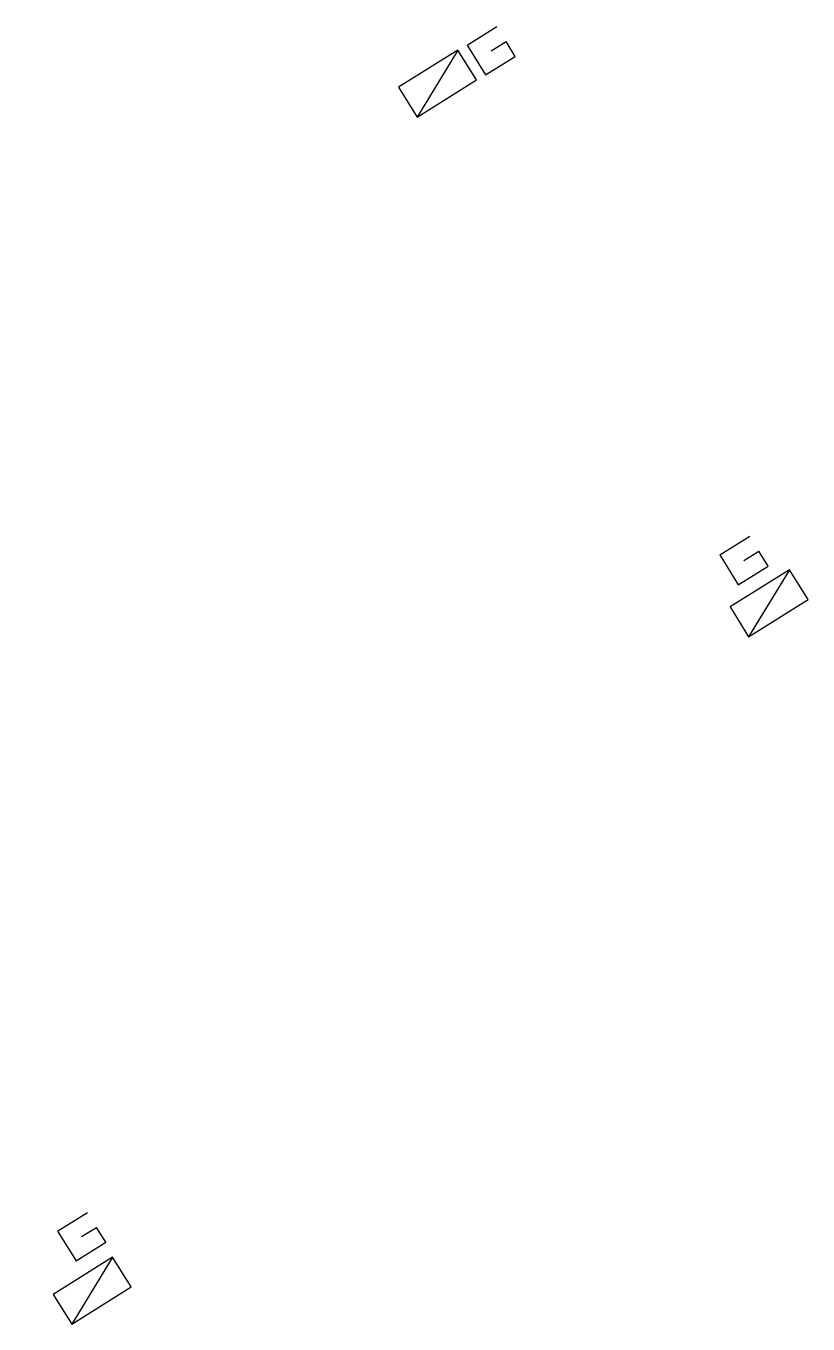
# Model space of a CAD drawing. Header units: millimetres. Extents: x 80013 to 80985, y 146048 to 146949.
# Drawn here: x 80112.93 to 80130.8, y 146514.2 to 146543.84 of the extents above; entities that cross this region are included whole.
import ezdxf

# ---------------------------------------------------------------- set-up
doc = ezdxf.new("R2010")
doc.units = ezdxf.units.MM
doc.layers.get('0').update_dxf_attribs({"linetype": 'CONTINUOUS'})
doc.layers.add('W0432', color=7, linetype='CONTINUOUS')

# ---------------------------------------------------------------- blocks, each defined once
blk = doc.blocks.new('*U13')
at = {"flags": 128}
for points in [[(0.048, 1.974), (0.048, 1.174)], [(0.054, 1.974), (0.854, 1.974)], [(0.448, 1.574), (0.848, 1.574)], [(0.848, 1.174), (0.848, 1.574)], [(0.048, 1.174), (0.848, 1.174)], [(0.8, 0.8), (-0.8, 0.8)], [(-0.8, 0.8), (-0.8, 0)], [(0.8, 0.8), (-0.8, 0)], [(0.8, 0), (0.8, 0.8)], [(-0.8, 0), (0.8, 0)]]:
    blk.add_lwpolyline(points, dxfattribs=at)
blk = doc.blocks.new('*U14')
at = {"flags": 128}
for points in [[(0.8, 0.8), (-0.8, 0.8)], [(-0.8, 0.8), (-0.8, 0)], [(0.8, 0.8), (-0.8, 0)], [(0.8, 0), (0.8, 0.8)], [(1.038, 0.785), (1.038, -0.015)], [(1.043, 0.785), (1.843, 0.785)], [(1.438, 0.385), (1.838, 0.385)], [(1.838, -0.015), (1.838, 0.385)], [(-0.8, 0), (0.8, 0)], [(1.038, -0.015), (1.838, -0.015)]]:
    blk.add_lwpolyline(points, dxfattribs=at)
blk = doc.blocks.new('*U15')
at = {"flags": 128}
for points in [[(-0.371, 1.932), (-0.371, 1.132)], [(-0.365, 1.932), (0.435, 1.932)], [(0.029, 1.532), (0.429, 1.532)], [(0.429, 1.132), (0.429, 1.532)], [(-0.371, 1.132), (0.429, 1.132)], [(0.8, 0.8), (-0.8, 0.8)], [(-0.8, 0.8), (-0.8, 0)], [(0.8, 0.8), (-0.8, 0)], [(0.8, 0), (0.8, 0.8)], [(-0.8, 0), (0.8, 0)]]:
    blk.add_lwpolyline(points, dxfattribs=at)

msp = doc.modelspace()

# ---------------------------------------------------------------- block references
at = {"layer": 'W0432', "linetype": 'Continuous', "rotation": 31.99979953260459}
for name, p in [('*U14', (80122.544, 146542.188)), ('*U15', (80130.118, 146530.319)), ('*U13', (80114.658, 146514.62))]:
    msp.add_blockref(name, p, dxfattribs=at)

doc.saveas('drawing.dxf')
